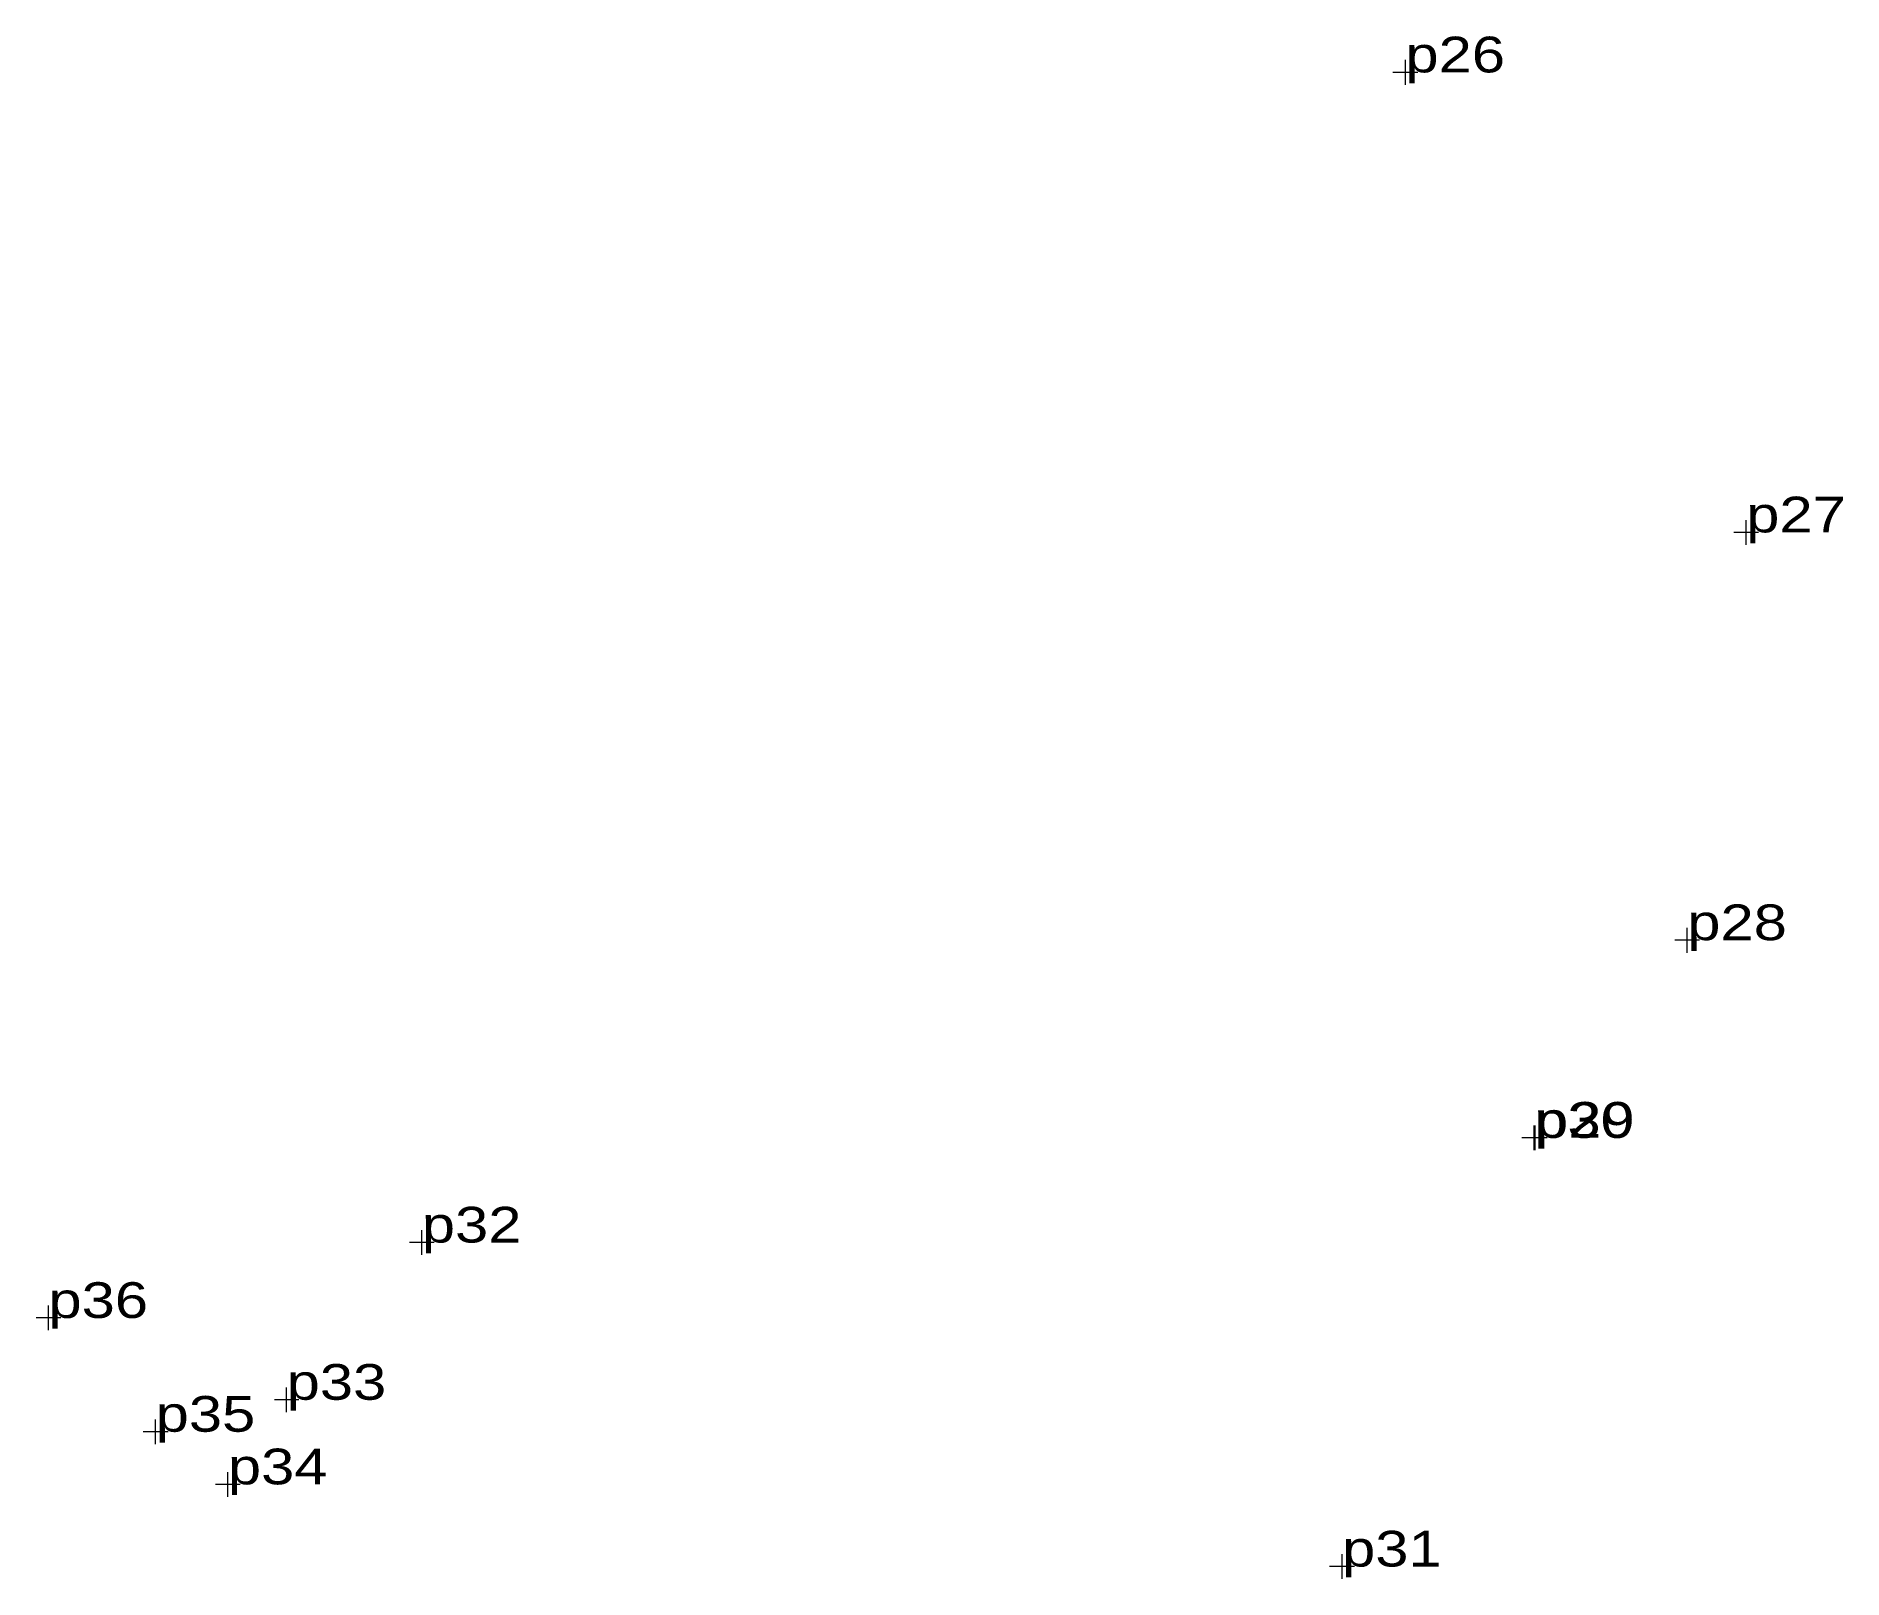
# Model space of a CAD drawing. Header units: metres. Extents: x 546816.6 to 546907.6, y 1828639.1 to 1828716.8.
import ezdxf

# ---------------------------------------------------------------- set-up
doc = ezdxf.new("R2010")
doc.units = ezdxf.units.M
doc.header["$LTSCALE"] = 0.72
doc.layers.add('12', color=7, linetype='Continuous')
doc.layers.add('7', color=7, linetype='Continuous', lineweight=13)

msp = doc.modelspace()

# ---------------------------------------------------------------- linework, layer by layer
at = {"layer": '7'}
for p, q in [((546886.16, 1828714.94), (546884.91, 1828714.94)), ((546885.54, 1828714.32), (546885.54, 1828715.57)), ((546902.71, 1828691.14), (546902.71, 1828692.39)), ((546903.33, 1828691.77), (546902.09, 1828691.77)), ((546900.36, 1828671.23), (546899.11, 1828671.23)), ((546899.74, 1828670.6), (546899.74, 1828671.85)), ((546892.66, 1828661.27), (546891.41, 1828661.27)), ((546892.69, 1828661.28), (546891.44, 1828661.28)), ((546892.03, 1828660.65), (546892.03, 1828661.89)), ((546892.07, 1828660.65), (546892.07, 1828661.9)), ((546835.99, 1828655.38), (546835.99, 1828656.63)), ((546836.62, 1828656), (546835.37, 1828656)), ((546817.18, 1828651.58), (546817.18, 1828652.83)), ((546817.81, 1828652.2), (546816.56, 1828652.2)), ((546829.18, 1828647.45), (546829.18, 1828648.7)), ((546829.8, 1828648.08), (546828.56, 1828648.08)), ((546823.21, 1828646.47), (546821.96, 1828646.47)), ((546822.58, 1828645.85), (546822.58, 1828647.09)), ((546826.84, 1828643.82), (546825.59, 1828643.82)), ((546826.22, 1828643.19), (546826.22, 1828644.44)), ((546882.35, 1828639.06), (546882.35, 1828640.31)), ((546882.97, 1828639.68), (546881.72, 1828639.68))]:
    msp.add_line(p, q, dxfattribs=at)

# ---------------------------------------------------------------- texts
at = {"layer": '12', "width": 1.25}
for s, p in [('p26', (546885.54, 1828714.94)), ('p27', (546902.71, 1828691.77)), ('p28', (546899.74, 1828671.23)), ('p30', (546892.03, 1828661.27)), ('p29', (546892.07, 1828661.28)), ('p32', (546835.99, 1828656)), ('p36', (546817.18, 1828652.2)), ('p33', (546829.18, 1828648.08)), ('p35', (546822.58, 1828646.47)), ('p34', (546826.22, 1828643.82)), ('p31', (546882.35, 1828639.68))]:
    msp.add_text(s, height=1.8, dxfattribs=at).set_placement(p)

doc.saveas('drawing.dxf')
